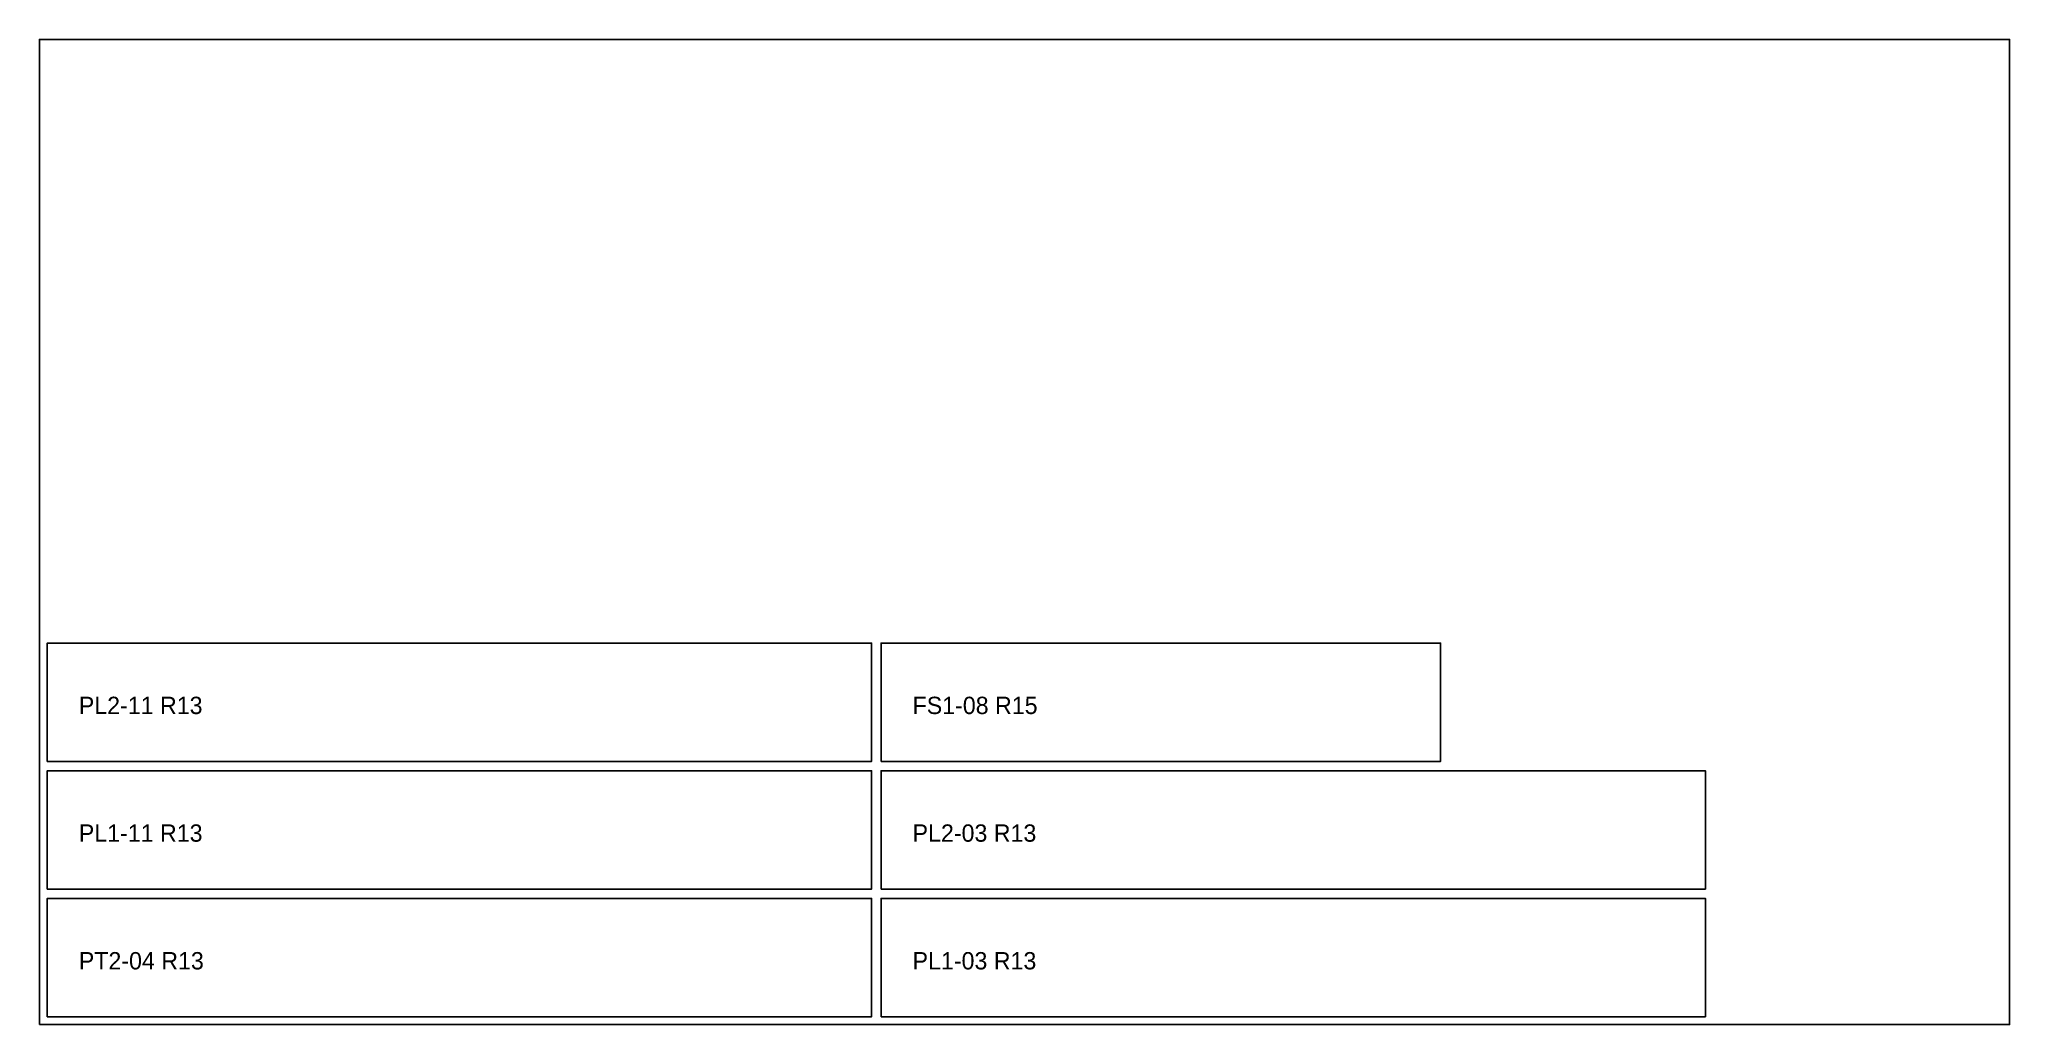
# Model space of a CAD drawing. Header units: millimetres. Extents: x 0 to 2500, y 0 to 1250.
import ezdxf

# ---------------------------------------------------------------- set-up
doc = ezdxf.new("R2010")
doc.units = ezdxf.units.MM
for name, color, linetype in [('CUT_OUTER', 1, 'CONTINUOUS'), ('ENGRAVE', 2, 'CONTINUOUS'), ('SHEET', 8, 'CONTINUOUS')]:
    doc.layers.add(name, color=color, linetype=linetype)

msp = doc.modelspace()

# ---------------------------------------------------------------- linework, layer by layer
at = {"layer": 'CUT_OUTER'}
for points in [[(10, 334), (1056, 334), (1056, 484), (10, 484)], [(1068, 334), (1778, 334), (1778, 484), (1068, 484)], [(10, 172), (1056, 172), (1056, 322), (10, 322)], [(1068, 172), (2114, 172), (2114, 322), (1068, 322)], [(10, 10), (1056, 10), (1056, 160), (10, 160)], [(1068, 10), (2114, 10), (2114, 160), (1068, 160)]]:
    msp.add_lwpolyline(points, close=True, dxfattribs=at)
at = {"layer": 'SHEET'}
msp.add_lwpolyline([(0, 0), (2500, 0), (2500, 1250), (0, 1250)], close=True, dxfattribs=at)

# ---------------------------------------------------------------- texts
at = {"layer": 'ENGRAVE'}
for s, p in [('PL2-11 R13', (50, 394)), ('FS1-08 R15', (1108, 394)), ('PL1-11 R13', (50, 232)), ('PL2-03 R13', (1108, 232)), ('PT2-04 R13', (50, 70)), ('PL1-03 R13', (1108, 70))]:
    msp.add_text(s, height=22, dxfattribs=at).set_placement(p)

doc.saveas('drawing.dxf')
